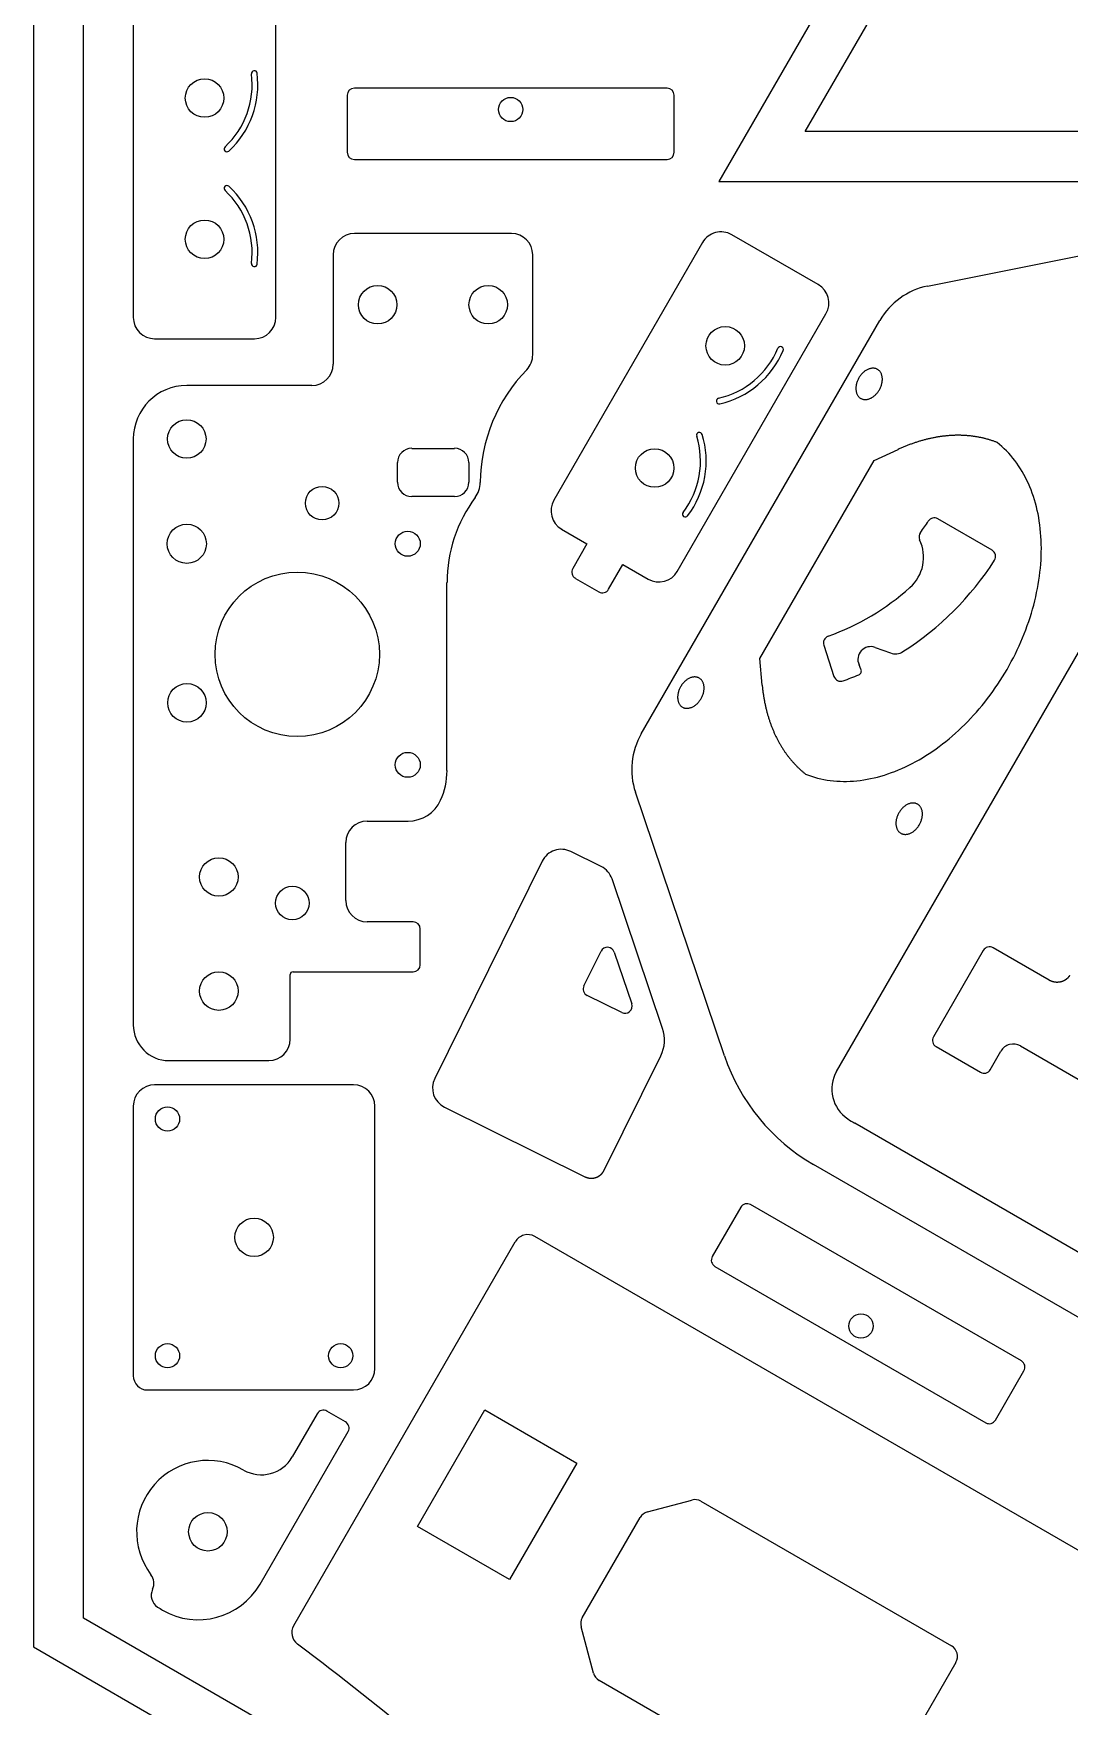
# Model space of a CAD drawing. Extents: x 442 to 745, y 5 to 355.
# Drawn here: x 442.4 to 502.2, y 88.8 to 185.4 of the extents above; entities that cross this region are included whole.
import ezdxf

# ---------------------------------------------------------------- set-up
doc = ezdxf.new("R2010")
doc.units = 0
doc.layers.add('VISIBLE__ANSI_', color=7, linetype='CONTINUOUS')

msp = doc.modelspace()

# ---------------------------------------------------------------- linework, layer by layer
at = {"layer": 'VISIBLE__ANSI_'}
for p, q in [((535.817, 270.075), (481.971, 176.812)), ((442.389, 267.193), (442.389, 92.195)), ((486.964, 179.694), (537.481, 267.193)), ((445.272, 93.859), (445.272, 265.529)), ((448.154, 186.138), (448.154, 168.967)), ((456.389, 168.967), (456.389, 186.138)), ((460.509, 181.79), (460.509, 178.496)), ((478.979, 182.202), (460.92, 182.202)), ((479.391, 178.496), (479.391, 181.79)), ((529.755, 179.694), (486.964, 179.694)), ((460.92, 178.084), (478.979, 178.084)), ((481.971, 176.812), (531.419, 176.812)), ((494.026, 170.772), (509.785, 173.929)), ((463.566, 173.813), (460.931, 173.813)), ((469.989, 173.813), (463.566, 173.813)), ((481.026, 173.288), (472.441, 158.418)), ((487.706, 170.858), (482.714, 173.74)), ((459.695, 172.578), (459.695, 166.267)), ((471.225, 166.804), (471.225, 172.578)), ((479.573, 154.3), (488.158, 169.17)), ((477.489, 144.927), (491.269, 168.793)), ((488.769, 125.429), (513.794, 168.774)), ((449.389, 167.732), (455.154, 167.732)), ((458.46, 165.032), (451.242, 165.032)), ((448.154, 161.943), (448.154, 128.108)), ((464.236, 161.403), (466.707, 161.403)), ((490.933, 160.699), (492.334, 161.345)), ((463.412, 159.443), (463.412, 160.58)), ((467.53, 160.58), (467.53, 159.443)), ((484.331, 149.264), (490.933, 160.699)), ((466.707, 158.62), (464.236, 158.62)), ((472.893, 156.73), (474.355, 155.886)), ((497.748, 155.522), (494.616, 157.33)), ((474.355, 155.886), (473.532, 154.46)), ((475.6, 153.266), (476.424, 154.692)), ((476.424, 154.692), (477.886, 153.848)), ((466.271, 142.793), (466.271, 153.648)), ((473.683, 153.897), (475.038, 153.115)), ((488.027, 150.037), (488.62, 148.237)), ((490.994, 149.91), (491.882, 149.588)), ((484.473, 147.728), (484.331, 149.264)), ((490.179, 148.658), (490.066, 148.907)), ((482.3, 126.323), (477.154, 141.55)), ((461.66, 139.882), (464.028, 139.882)), ((460.425, 135.294), (460.425, 138.646)), ((471.771, 137.563), (465.562, 125.015)), ((475.182, 137.253), (473.426, 138.122)), ((478.723, 127.904), (475.804, 136.542)), ((464.316, 134.059), (461.66, 134.059)), ((464.727, 131.588), (464.727, 133.647)), ((474.182, 130.365), (475.17, 132.363)), ((497.244, 132.411), (494.361, 127.419)), ((501.047, 130.691), (497.806, 132.562)), ((475.93, 132.312), (476.939, 129.325)), ((457.213, 127.284), (457.213, 131.012)), ((457.378, 131.176), (464.316, 131.176)), ((476.366, 128.824), (474.368, 129.813)), ((494.512, 126.856), (497.079, 125.374)), ((497.642, 125.525), (498.26, 126.595)), ((499.384, 126.896), (507.586, 122.161)), ((450.213, 126.049), (455.978, 126.049)), ((475.343, 119.715), (478.618, 126.332)), ((460.877, 124.655), (449.389, 124.655)), ((448.154, 123.42), (448.154, 107.855)), ((462.113, 108.267), (462.113, 123.42)), ((466.121, 123.36), (474.24, 119.342)), ((508.683, 111.543), (489.822, 122.433)), ((504.39, 110.265), (487.439, 120.052)), ((483.238, 117.583), (481.591, 114.731)), ((499.44, 108.705), (483.8, 117.734)), ((457.42, 93.427), (470.217, 115.592)), ((511.637, 92.629), (471.342, 115.893)), ((481.741, 114.168), (497.381, 105.139)), ((497.943, 105.289), (499.59, 108.142)), ((448.977, 107.032), (460.877, 107.032)), ((458.776, 105.658), (457.335, 103.162)), ((460.408, 105.192), (459.339, 105.809)), ((464.577, 99.152), (468.458, 105.874)), ((468.458, 105.874), (473.771, 102.806)), ((455.474, 95.821), (460.559, 104.629)), ((473.771, 102.806), (469.89, 96.085)), ((477.848, 99.989), (480.41, 100.675)), ((480.939, 100.606), (495.401, 92.256)), ((474.085, 93.88), (477.424, 99.664)), ((469.89, 96.085), (464.577, 99.152)), ((593.942, 8.024), (445.272, 93.859)), ((474.729, 90.685), (474.015, 93.35)), ((442.389, 92.195), (593.942, 4.696)), ((495.657, 91.303), (490.404, 82.205)), ((489.451, 81.95), (475.054, 90.262))]:
    msp.add_line(p, q, dxfattribs=at)
for points in [[(490.165, 164.289, 0), (490.195, 164.273, 0), (490.225, 164.259, 0), (490.257, 164.248, 0), (490.29, 164.238, 0), (490.323, 164.231, 0), (490.358, 164.225, 0), (490.393, 164.222, 0), (490.429, 164.222, 0), (490.465, 164.223, 0), (490.501, 164.226, 0), (490.538, 164.232, 0), (490.576, 164.24, 0), (490.613, 164.25, 0), (490.651, 164.262, 0), (490.688, 164.276, 0), (490.726, 164.292, 0), (490.763, 164.31, 0), (490.8, 164.331, 0), (490.837, 164.353, 0), (490.873, 164.377, 0), (490.908, 164.402, 0), (490.943, 164.43, 0), (490.978, 164.459, 0), (491.011, 164.49, 0), (491.044, 164.522, 0), (491.075, 164.556, 0), (491.106, 164.591, 0), (491.136, 164.628, 0), (491.164, 164.665, 0), (491.191, 164.704, 0), (491.217, 164.744, 0), (491.241, 164.785, 0), (491.264, 164.826, 0), (491.286, 164.868, 0), (491.306, 164.911, 0), (491.324, 164.955, 0), (491.341, 164.998, 0), (491.356, 165.043, 0), (491.37, 165.087, 0), (491.381, 165.131, 0), (491.391, 165.176, 0), (491.399, 165.22, 0), (491.406, 165.264, 0), (491.41, 165.308, 0), (491.413, 165.351, 0), (491.414, 165.394, 0), (491.413, 165.436, 0), (491.41, 165.477, 0), (491.405, 165.518, 0), (491.399, 165.557, 0), (491.39, 165.596, 0), (491.38, 165.633, 0), (491.368, 165.67, 0), (491.355, 165.704, 0), (491.34, 165.738, 0), (491.323, 165.77, 0), (491.304, 165.8, 0), (491.284, 165.829, 0), (491.262, 165.856, 0), (491.239, 165.882, 0), (491.214, 165.905, 0), (491.188, 165.927, 0), (491.161, 165.947, 0), (491.133, 165.965, 0), (491.103, 165.98, 0), (491.072, 165.994, 0), (491.04, 166.006, 0), (491.008, 166.015, 0), (490.974, 166.023, 0), (490.94, 166.028, 0), (490.905, 166.031, 0), (490.869, 166.032, 0), (490.833, 166.03, 0), (490.796, 166.027, 0), (490.759, 166.021, 0), (490.722, 166.014, 0), (490.684, 166.004, 0), (490.647, 165.991, 0), (490.609, 165.977, 0), (490.572, 165.961, 0), (490.535, 165.943, 0), (490.498, 165.923, 0), (490.461, 165.901, 0), (490.425, 165.877, 0), (490.389, 165.851, 0), (490.354, 165.823, 0), (490.32, 165.794, 0), (490.286, 165.763, 0), (490.254, 165.731, 0), (490.222, 165.697, 0), (490.192, 165.662, 0), (490.162, 165.626, 0), (490.134, 165.588, 0), (490.107, 165.549, 0), (490.081, 165.509, 0), (490.056, 165.469, 0), (490.033, 165.427, 0), (490.012, 165.385, 0), (489.992, 165.342, 0), (489.973, 165.299, 0), (489.956, 165.255, 0), (489.941, 165.211, 0), (489.928, 165.166, 0), (489.916, 165.122, 0), (489.906, 165.078, 0), (489.898, 165.033, 0), (489.892, 164.989, 0), (489.887, 164.946, 0), (489.885, 164.902, 0), (489.884, 164.86, 0), (489.885, 164.817, 0), (489.888, 164.776, 0), (489.892, 164.736, 0), (489.899, 164.696, 0), (489.907, 164.657, 0), (489.917, 164.62, 0), (489.929, 164.584, 0), (489.943, 164.549, 0), (489.958, 164.515, 0), (489.975, 164.483, 0), (489.994, 164.453, 0), (490.014, 164.424, 0), (490.035, 164.397, 0), (490.059, 164.372, 0), (490.083, 164.348, 0), (490.109, 164.326, 0), (490.136, 164.306, 0), (490.165, 164.289, 0)], [(486.983, 142.589, 0), (487.152, 142.524, 0), (487.325, 142.466, 0), (487.499, 142.412, 0), (487.676, 142.364, 0), (487.855, 142.321, 0), (488.036, 142.284, 0), (488.219, 142.252, 0), (488.403, 142.225, 0), (488.59, 142.204, 0), (488.778, 142.188, 0), (488.968, 142.178, 0), (489.16, 142.173, 0), (489.352, 142.174, 0), (489.547, 142.18, 0), (489.742, 142.192, 0), (489.938, 142.209, 0), (490.135, 142.231, 0), (490.334, 142.259, 0), (490.533, 142.292, 0), (490.732, 142.331, 0), (490.932, 142.375, 0), (491.133, 142.425, 0), (491.334, 142.48, 0), (491.535, 142.54, 0), (491.737, 142.605, 0), (491.938, 142.676, 0), (492.14, 142.751, 0), (492.341, 142.832, 0), (492.542, 142.919, 0), (492.742, 143.01, 0), (492.942, 143.106, 0), (493.142, 143.207, 0), (493.341, 143.313, 0), (493.538, 143.424, 0), (493.735, 143.54, 0), (493.932, 143.66, 0), (494.126, 143.785, 0), (494.32, 143.915, 0), (494.512, 144.05, 0), (494.703, 144.188, 0), (494.893, 144.332, 0), (495.081, 144.479, 0), (495.267, 144.631, 0), (495.451, 144.787, 0), (495.633, 144.947, 0), (495.814, 145.111, 0), (495.992, 145.279, 0), (496.168, 145.451, 0), (496.341, 145.626, 0), (496.513, 145.806, 0), (496.682, 145.988, 0), (496.848, 146.175, 0), (497.012, 146.364, 0), (497.173, 146.557, 0), (497.331, 146.753, 0), (497.486, 146.952, 0), (497.638, 147.154, 0), (497.787, 147.359, 0), (497.933, 147.567, 0), (498.076, 147.777, 0), (498.216, 147.989, 0), (498.352, 148.205, 0), (498.484, 148.422, 0), (498.614, 148.642, 0), (498.739, 148.863, 0), (498.861, 149.087, 0), (498.979, 149.313, 0), (499.094, 149.54, 0), (499.205, 149.768, 0), (499.311, 149.999, 0), (499.414, 150.23, 0), (499.513, 150.463, 0), (499.608, 150.697, 0), (499.699, 150.932, 0), (499.785, 151.168, 0), (499.867, 151.404, 0), (499.946, 151.641, 0), (500.019, 151.879, 0), (500.089, 152.117, 0), (500.154, 152.355, 0), (500.215, 152.594, 0), (500.271, 152.832, 0), (500.323, 153.07, 0), (500.371, 153.308, 0), (500.414, 153.546, 0), (500.452, 153.783, 0), (500.486, 154.019, 0), (500.515, 154.255, 0), (500.54, 154.49, 0), (500.56, 154.723, 0), (500.576, 154.956, 0), (500.587, 155.187, 0), (500.593, 155.417, 0), (500.595, 155.646, 0), (500.592, 155.873, 0), (500.584, 156.098, 0), (500.572, 156.321, 0), (500.555, 156.542, 0), (500.534, 156.762, 0), (500.508, 156.979, 0), (500.478, 157.193, 0), (500.443, 157.406, 0), (500.403, 157.616, 0), (500.359, 157.823, 0), (500.31, 158.027, 0), (500.257, 158.228, 0), (500.2, 158.427, 0), (500.138, 158.622, 0), (500.072, 158.815, 0), (500.001, 159.004, 0), (499.926, 159.189, 0), (499.847, 159.371, 0), (499.764, 159.55, 0), (499.676, 159.725, 0), (499.584, 159.896, 0), (499.488, 160.063, 0), (499.389, 160.227, 0), (499.285, 160.386, 0), (499.177, 160.541, 0), (499.065, 160.692, 0), (498.95, 160.839, 0), (498.831, 160.981, 0), (498.708, 161.119, 0), (498.581, 161.253, 0), (498.451, 161.382, 0), (498.318, 161.506, 0), (498.181, 161.626, 0), (498.04, 161.741, 0)], [(498.04, 161.741, 0), (498.001, 161.756, 0), (497.962, 161.771, 0), (497.922, 161.786, 0), (497.883, 161.801, 0), (497.843, 161.815, 0), (497.803, 161.829, 0), (497.763, 161.842, 0), (497.723, 161.856, 0), (497.683, 161.869, 0), (497.642, 161.882, 0), (497.602, 161.894, 0), (497.561, 161.906, 0), (497.521, 161.918, 0), (497.48, 161.93, 0), (497.439, 161.941, 0), (497.398, 161.952, 0), (497.356, 161.963, 0), (497.315, 161.974, 0), (497.274, 161.984, 0), (497.232, 161.994, 0), (497.19, 162.003, 0), (497.149, 162.013, 0), (497.107, 162.022, 0), (497.065, 162.03, 0), (497.023, 162.039, 0), (496.98, 162.047, 0), (496.938, 162.055, 0), (496.896, 162.062, 0), (496.853, 162.07, 0), (496.81, 162.077, 0), (496.768, 162.083, 0), (496.725, 162.09, 0), (496.682, 162.096, 0), (496.639, 162.102, 0), (496.596, 162.107, 0), (496.552, 162.113, 0), (496.509, 162.118, 0), (496.465, 162.122, 0), (496.422, 162.127, 0), (496.378, 162.131, 0), (496.335, 162.134, 0), (496.291, 162.138, 0), (496.247, 162.141, 0), (496.203, 162.144, 0), (496.159, 162.146, 0), (496.115, 162.149, 0), (496.071, 162.151, 0), (496.026, 162.152, 0), (495.982, 162.154, 0), (495.937, 162.155, 0), (495.893, 162.156, 0), (495.848, 162.156, 0), (495.804, 162.157, 0), (495.759, 162.157, 0), (495.714, 162.156, 0), (495.669, 162.155, 0), (495.624, 162.155, 0), (495.579, 162.153, 0), (495.534, 162.152, 0), (495.489, 162.15, 0), (495.444, 162.148, 0), (495.398, 162.145, 0), (495.353, 162.143, 0), (495.307, 162.14, 0), (495.262, 162.136, 0), (495.216, 162.133, 0), (495.171, 162.129, 0), (495.125, 162.125, 0), (495.079, 162.12, 0), (495.034, 162.115, 0), (494.988, 162.11, 0), (494.942, 162.105, 0), (494.896, 162.099, 0), (494.85, 162.093, 0), (494.804, 162.087, 0), (494.758, 162.081, 0), (494.712, 162.074, 0), (494.666, 162.067, 0), (494.62, 162.059, 0), (494.573, 162.052, 0), (494.527, 162.044, 0), (494.481, 162.035, 0), (494.435, 162.027, 0), (494.388, 162.018, 0), (494.342, 162.009, 0), (494.295, 161.999, 0), (494.249, 161.989, 0), (494.202, 161.979, 0), (494.156, 161.969, 0), (494.109, 161.959, 0), (494.063, 161.948, 0), (494.016, 161.936, 0), (493.97, 161.925, 0), (493.923, 161.913, 0), (493.876, 161.901, 0), (493.83, 161.889, 0), (493.783, 161.876, 0), (493.736, 161.863, 0), (493.69, 161.85, 0), (493.643, 161.837, 0), (493.596, 161.823, 0), (493.549, 161.809, 0), (493.503, 161.794, 0), (493.456, 161.78, 0), (493.409, 161.765, 0), (493.362, 161.75, 0), (493.315, 161.734, 0), (493.269, 161.718, 0), (493.222, 161.702, 0), (493.175, 161.686, 0), (493.128, 161.669, 0), (493.081, 161.653, 0), (493.035, 161.635, 0), (492.988, 161.618, 0), (492.941, 161.6, 0), (492.894, 161.582, 0), (492.848, 161.564, 0), (492.801, 161.545, 0), (492.754, 161.527, 0), (492.707, 161.507, 0), (492.661, 161.488, 0), (492.614, 161.468, 0), (492.567, 161.448, 0), (492.521, 161.428, 0), (492.474, 161.408, 0), (492.427, 161.387, 0), (492.381, 161.366, 0), (492.334, 161.345, 0)], [(479.871, 146.459, 0), (479.901, 146.443, 0), (479.931, 146.429, 0), (479.963, 146.418, 0), (479.996, 146.408, 0), (480.029, 146.401, 0), (480.064, 146.396, 0), (480.099, 146.393, 0), (480.135, 146.392, 0), (480.171, 146.393, 0), (480.207, 146.397, 0), (480.244, 146.402, 0), (480.282, 146.41, 0), (480.319, 146.42, 0), (480.357, 146.432, 0), (480.394, 146.446, 0), (480.432, 146.462, 0), (480.469, 146.481, 0), (480.506, 146.501, 0), (480.543, 146.523, 0), (480.579, 146.547, 0), (480.614, 146.573, 0), (480.649, 146.6, 0), (480.684, 146.629, 0), (480.717, 146.66, 0), (480.75, 146.693, 0), (480.781, 146.726, 0), (480.812, 146.761, 0), (480.842, 146.798, 0), (480.87, 146.836, 0), (480.897, 146.874, 0), (480.923, 146.914, 0), (480.947, 146.955, 0), (480.97, 146.996, 0), (480.992, 147.039, 0), (481.012, 147.082, 0), (481.03, 147.125, 0), (481.047, 147.169, 0), (481.062, 147.213, 0), (481.076, 147.257, 0), (481.087, 147.302, 0), (481.097, 147.346, 0), (481.105, 147.39, 0), (481.112, 147.434, 0), (481.116, 147.478, 0), (481.119, 147.521, 0), (481.12, 147.564, 0), (481.119, 147.606, 0), (481.116, 147.648, 0), (481.111, 147.688, 0), (481.105, 147.728, 0), (481.096, 147.766, 0), (481.086, 147.804, 0), (481.074, 147.84, 0), (481.061, 147.875, 0), (481.046, 147.908, 0), (481.029, 147.94, 0), (481.01, 147.971, 0), (480.99, 148, 0), (480.968, 148.027, 0), (480.945, 148.052, 0), (480.92, 148.076, 0), (480.894, 148.097, 0), (480.867, 148.117, 0), (480.839, 148.135, 0), (480.809, 148.151, 0), (480.778, 148.164, 0), (480.746, 148.176, 0), (480.714, 148.186, 0), (480.68, 148.193, 0), (480.646, 148.198, 0), (480.611, 148.201, 0), (480.575, 148.202, 0), (480.539, 148.201, 0), (480.502, 148.197, 0), (480.465, 148.192, 0), (480.428, 148.184, 0), (480.39, 148.174, 0), (480.353, 148.162, 0), (480.315, 148.148, 0), (480.278, 148.131, 0), (480.241, 148.113, 0), (480.204, 148.093, 0), (480.167, 148.071, 0), (480.131, 148.047, 0), (480.095, 148.021, 0), (480.06, 147.994, 0), (480.026, 147.965, 0), (479.992, 147.934, 0), (479.96, 147.901, 0), (479.928, 147.868, 0), (479.898, 147.832, 0), (479.868, 147.796, 0), (479.84, 147.758, 0), (479.813, 147.72, 0), (479.787, 147.68, 0), (479.762, 147.639, 0), (479.739, 147.598, 0), (479.718, 147.555, 0), (479.698, 147.512, 0), (479.679, 147.469, 0), (479.662, 147.425, 0), (479.647, 147.381, 0), (479.634, 147.337, 0), (479.622, 147.292, 0), (479.612, 147.248, 0), (479.604, 147.204, 0), (479.598, 147.16, 0), (479.593, 147.116, 0), (479.591, 147.073, 0), (479.59, 147.03, 0), (479.591, 146.988, 0), (479.594, 146.946, 0), (479.598, 146.906, 0), (479.605, 146.866, 0), (479.613, 146.828, 0), (479.623, 146.79, 0), (479.635, 146.754, 0), (479.649, 146.719, 0), (479.664, 146.686, 0), (479.681, 146.654, 0), (479.7, 146.623, 0), (479.72, 146.594, 0), (479.741, 146.567, 0), (479.765, 146.542, 0), (479.789, 146.518, 0), (479.815, 146.497, 0), (479.842, 146.477, 0), (479.871, 146.459, 0)], [(484.473, 147.728, 0), (484.478, 147.677, 0), (484.483, 147.627, 0), (484.488, 147.576, 0), (484.494, 147.525, 0), (484.5, 147.475, 0), (484.506, 147.424, 0), (484.512, 147.374, 0), (484.518, 147.324, 0), (484.525, 147.274, 0), (484.532, 147.224, 0), (484.54, 147.174, 0), (484.547, 147.124, 0), (484.555, 147.075, 0), (484.563, 147.026, 0), (484.571, 146.976, 0), (484.58, 146.927, 0), (484.589, 146.878, 0), (484.598, 146.829, 0), (484.607, 146.781, 0), (484.616, 146.732, 0), (484.626, 146.684, 0), (484.636, 146.636, 0), (484.646, 146.587, 0), (484.657, 146.539, 0), (484.668, 146.492, 0), (484.678, 146.444, 0), (484.69, 146.396, 0), (484.701, 146.349, 0), (484.713, 146.302, 0), (484.725, 146.255, 0), (484.737, 146.208, 0), (484.749, 146.161, 0), (484.762, 146.115, 0), (484.775, 146.068, 0), (484.788, 146.022, 0), (484.801, 145.976, 0), (484.815, 145.93, 0), (484.829, 145.884, 0), (484.843, 145.838, 0), (484.857, 145.793, 0), (484.872, 145.748, 0), (484.887, 145.703, 0), (484.902, 145.658, 0), (484.917, 145.613, 0), (484.932, 145.568, 0), (484.948, 145.524, 0), (484.964, 145.48, 0), (484.98, 145.436, 0), (484.997, 145.392, 0), (485.013, 145.348, 0), (485.03, 145.305, 0), (485.047, 145.261, 0), (485.065, 145.218, 0), (485.082, 145.175, 0), (485.1, 145.132, 0), (485.118, 145.09, 0), (485.137, 145.047, 0), (485.155, 145.005, 0), (485.174, 144.963, 0), (485.193, 144.921, 0), (485.212, 144.88, 0), (485.231, 144.838, 0), (485.251, 144.797, 0), (485.271, 144.756, 0), (485.291, 144.715, 0), (485.311, 144.674, 0), (485.332, 144.634, 0), (485.353, 144.594, 0), (485.374, 144.554, 0), (485.395, 144.514, 0), (485.416, 144.474, 0), (485.438, 144.435, 0), (485.46, 144.396, 0), (485.482, 144.357, 0), (485.504, 144.318, 0), (485.527, 144.279, 0), (485.55, 144.241, 0), (485.573, 144.203, 0), (485.596, 144.165, 0), (485.619, 144.127, 0), (485.643, 144.09, 0), (485.667, 144.052, 0), (485.691, 144.015, 0), (485.715, 143.978, 0), (485.74, 143.942, 0), (485.764, 143.905, 0), (485.789, 143.869, 0), (485.814, 143.833, 0), (485.84, 143.797, 0), (485.865, 143.762, 0), (485.891, 143.727, 0), (485.917, 143.691, 0), (485.943, 143.657, 0), (485.969, 143.622, 0), (485.996, 143.588, 0), (486.023, 143.553, 0), (486.05, 143.52, 0), (486.077, 143.486, 0), (486.104, 143.452, 0), (486.132, 143.419, 0), (486.16, 143.386, 0), (486.188, 143.354, 0), (486.216, 143.321, 0), (486.244, 143.289, 0), (486.273, 143.257, 0), (486.302, 143.225, 0), (486.331, 143.193, 0), (486.36, 143.162, 0), (486.389, 143.131, 0), (486.419, 143.1, 0), (486.448, 143.07, 0), (486.478, 143.039, 0), (486.508, 143.009, 0), (486.539, 142.98, 0), (486.569, 142.95, 0), (486.6, 142.921, 0), (486.631, 142.892, 0), (486.662, 142.863, 0), (486.693, 142.834, 0), (486.725, 142.806, 0), (486.756, 142.778, 0), (486.788, 142.75, 0), (486.82, 142.722, 0), (486.852, 142.695, 0), (486.885, 142.668, 0), (486.917, 142.641, 0), (486.95, 142.615, 0), (486.983, 142.589, 0)], [(492.478, 139.18, 0), (492.508, 139.164, 0), (492.539, 139.15, 0), (492.571, 139.139, 0), (492.603, 139.129, 0), (492.637, 139.122, 0), (492.671, 139.117, 0), (492.706, 139.114, 0), (492.742, 139.113, 0), (492.778, 139.114, 0), (492.815, 139.118, 0), (492.852, 139.123, 0), (492.889, 139.131, 0), (492.927, 139.141, 0), (492.964, 139.153, 0), (493.002, 139.167, 0), (493.039, 139.184, 0), (493.076, 139.202, 0), (493.113, 139.222, 0), (493.15, 139.244, 0), (493.186, 139.268, 0), (493.222, 139.294, 0), (493.257, 139.321, 0), (493.291, 139.35, 0), (493.325, 139.381, 0), (493.357, 139.414, 0), (493.389, 139.447, 0), (493.42, 139.483, 0), (493.449, 139.519, 0), (493.477, 139.557, 0), (493.505, 139.595, 0), (493.53, 139.635, 0), (493.555, 139.676, 0), (493.578, 139.717, 0), (493.599, 139.76, 0), (493.619, 139.803, 0), (493.638, 139.846, 0), (493.655, 139.89, 0), (493.67, 139.934, 0), (493.683, 139.978, 0), (493.695, 140.023, 0), (493.705, 140.067, 0), (493.713, 140.111, 0), (493.719, 140.155, 0), (493.724, 140.199, 0), (493.726, 140.242, 0), (493.727, 140.285, 0), (493.726, 140.327, 0), (493.723, 140.369, 0), (493.719, 140.409, 0), (493.712, 140.449, 0), (493.704, 140.487, 0), (493.694, 140.525, 0), (493.682, 140.561, 0), (493.668, 140.596, 0), (493.653, 140.629, 0), (493.636, 140.661, 0), (493.617, 140.692, 0), (493.597, 140.721, 0), (493.576, 140.748, 0), (493.552, 140.773, 0), (493.528, 140.797, 0), (493.502, 140.818, 0), (493.475, 140.838, 0), (493.446, 140.856, 0), (493.416, 140.872, 0), (493.386, 140.885, 0), (493.354, 140.897, 0), (493.321, 140.907, 0), (493.288, 140.914, 0), (493.253, 140.919, 0), (493.218, 140.922, 0), (493.183, 140.923, 0), (493.146, 140.922, 0), (493.11, 140.918, 0), (493.073, 140.913, 0), (493.035, 140.905, 0), (492.998, 140.895, 0), (492.96, 140.883, 0), (492.923, 140.869, 0), (492.885, 140.852, 0), (492.848, 140.834, 0), (492.811, 140.814, 0), (492.775, 140.792, 0), (492.738, 140.768, 0), (492.703, 140.742, 0), (492.668, 140.715, 0), (492.634, 140.686, 0), (492.6, 140.655, 0), (492.567, 140.622, 0), (492.536, 140.589, 0), (492.505, 140.553, 0), (492.476, 140.517, 0), (492.447, 140.479, 0), (492.42, 140.441, 0), (492.394, 140.401, 0), (492.37, 140.36, 0), (492.347, 140.319, 0), (492.325, 140.276, 0), (492.305, 140.233, 0), (492.287, 140.19, 0), (492.27, 140.146, 0), (492.255, 140.102, 0), (492.241, 140.058, 0), (492.23, 140.013, 0), (492.22, 139.969, 0), (492.212, 139.925, 0), (492.205, 139.881, 0), (492.201, 139.837, 0), (492.198, 139.794, 0), (492.197, 139.751, 0), (492.198, 139.709, 0), (492.201, 139.667, 0), (492.206, 139.627, 0), (492.212, 139.587, 0), (492.221, 139.549, 0), (492.231, 139.511, 0), (492.243, 139.475, 0), (492.256, 139.44, 0), (492.272, 139.407, 0), (492.289, 139.375, 0), (492.307, 139.344, 0), (492.327, 139.315, 0), (492.349, 139.288, 0), (492.372, 139.263, 0), (492.397, 139.239, 0), (492.423, 139.218, 0), (492.45, 139.198, 0), (492.478, 139.18, 0)], [(502.223, 130.963, 0), (502.222, 130.96, 0), (502.22, 130.957, 0), (502.218, 130.954, 0), (502.217, 130.952, 0), (502.215, 130.949, 0), (502.214, 130.946, 0), (502.212, 130.944, 0), (502.21, 130.941, 0), (502.209, 130.938, 0), (502.207, 130.936, 0), (502.205, 130.933, 0), (502.204, 130.93, 0), (502.202, 130.928, 0), (502.2, 130.925, 0), (502.198, 130.922, 0), (502.197, 130.92, 0), (502.195, 130.917, 0), (502.193, 130.915, 0), (502.191, 130.912, 0), (502.189, 130.909, 0), (502.188, 130.907, 0), (502.186, 130.904, 0), (502.184, 130.902, 0), (502.182, 130.899, 0), (502.18, 130.897, 0), (502.178, 130.894, 0), (502.177, 130.891, 0), (502.175, 130.889, 0), (502.173, 130.886, 0), (502.171, 130.884, 0), (502.169, 130.881, 0), (502.167, 130.879, 0), (502.165, 130.876, 0), (502.163, 130.874, 0), (502.161, 130.871, 0), (502.159, 130.869, 0), (502.157, 130.866, 0), (502.155, 130.864, 0), (502.153, 130.861, 0), (502.151, 130.859, 0), (502.149, 130.857, 0), (502.147, 130.854, 0), (502.145, 130.852, 0), (502.143, 130.849, 0), (502.141, 130.847, 0), (502.139, 130.845, 0), (502.137, 130.842, 0), (502.135, 130.84, 0), (502.133, 130.837, 0), (502.131, 130.835, 0), (502.128, 130.833, 0), (502.126, 130.83, 0), (502.124, 130.828, 0), (502.122, 130.826, 0), (502.12, 130.823, 0), (502.118, 130.821, 0), (502.116, 130.819, 0), (502.113, 130.817, 0), (502.111, 130.814, 0), (502.109, 130.812, 0), (502.107, 130.81, 0), (502.105, 130.808, 0), (502.102, 130.805, 0), (502.1, 130.803, 0), (502.098, 130.801, 0), (502.096, 130.799, 0), (502.094, 130.797, 0), (502.091, 130.794, 0), (502.089, 130.792, 0), (502.087, 130.79, 0), (502.084, 130.788, 0), (502.082, 130.786, 0), (502.08, 130.784, 0), (502.078, 130.782, 0), (502.075, 130.779, 0), (502.073, 130.777, 0), (502.071, 130.775, 0), (502.068, 130.773, 0), (502.066, 130.771, 0), (502.064, 130.769, 0), (502.061, 130.767, 0), (502.059, 130.765, 0), (502.056, 130.763, 0), (502.054, 130.761, 0), (502.052, 130.759, 0), (502.049, 130.757, 0), (502.047, 130.755, 0), (502.045, 130.753, 0), (502.042, 130.751, 0), (502.04, 130.749, 0), (502.037, 130.747, 0), (502.035, 130.745, 0), (502.032, 130.743, 0), (502.03, 130.741, 0), (502.027, 130.739, 0), (502.025, 130.738, 0), (502.023, 130.736, 0), (502.02, 130.734, 0), (502.018, 130.732, 0), (502.015, 130.73, 0), (502.013, 130.728, 0), (502.01, 130.726, 0), (502.008, 130.725, 0), (502.005, 130.723, 0), (502.002, 130.721, 0), (502, 130.719, 0), (501.997, 130.717, 0), (501.995, 130.716, 0), (501.992, 130.714, 0), (501.99, 130.712, 0), (501.987, 130.71, 0), (501.985, 130.709, 0), (501.982, 130.707, 0), (501.979, 130.705, 0), (501.977, 130.704, 0), (501.974, 130.702, 0), (501.972, 130.7, 0), (501.969, 130.699, 0), (501.966, 130.697, 0), (501.964, 130.695, 0), (501.961, 130.694, 0), (501.959, 130.692, 0), (501.956, 130.69, 0), (501.953, 130.689, 0), (501.951, 130.687, 0), (501.948, 130.686, 0), (501.945, 130.684, 0), (501.943, 130.682, 0), (501.94, 130.681, 0), (501.937, 130.679, 0), (501.935, 130.678, 0), (501.932, 130.676, 0), (501.929, 130.675, 0), (501.926, 130.673, 0), (501.924, 130.672, 0), (501.921, 130.67, 0), (501.918, 130.669, 0), (501.916, 130.667, 0), (501.913, 130.666, 0), (501.91, 130.664, 0), (501.907, 130.663, 0), (501.905, 130.662, 0), (501.902, 130.66, 0), (501.899, 130.659, 0), (501.896, 130.657, 0), (501.894, 130.656, 0), (501.891, 130.655, 0), (501.888, 130.653, 0), (501.885, 130.652, 0), (501.883, 130.651, 0), (501.88, 130.649, 0), (501.877, 130.648, 0), (501.874, 130.647, 0), (501.872, 130.646, 0), (501.869, 130.644, 0), (501.866, 130.643, 0), (501.863, 130.642, 0), (501.86, 130.641, 0), (501.858, 130.639, 0), (501.855, 130.638, 0), (501.852, 130.637, 0), (501.849, 130.636, 0), (501.846, 130.634, 0), (501.844, 130.633, 0), (501.841, 130.632, 0), (501.838, 130.631, 0), (501.835, 130.63, 0), (501.832, 130.629, 0), (501.83, 130.628, 0), (501.827, 130.626, 0), (501.824, 130.625, 0), (501.821, 130.624, 0), (501.818, 130.623, 0), (501.815, 130.622, 0), (501.813, 130.621, 0), (501.81, 130.62, 0), (501.807, 130.619, 0), (501.804, 130.618, 0), (501.801, 130.617, 0), (501.798, 130.616, 0), (501.795, 130.615, 0), (501.793, 130.614, 0), (501.79, 130.613, 0), (501.787, 130.612, 0), (501.784, 130.611, 0), (501.781, 130.61, 0), (501.778, 130.609, 0), (501.775, 130.608, 0), (501.772, 130.607, 0), (501.77, 130.607, 0), (501.767, 130.606, 0), (501.764, 130.605, 0), (501.761, 130.604, 0), (501.758, 130.603, 0), (501.755, 130.602, 0), (501.752, 130.601, 0), (501.749, 130.601, 0), (501.746, 130.6, 0), (501.743, 130.599, 0), (501.741, 130.598, 0), (501.738, 130.597, 0), (501.735, 130.597, 0), (501.732, 130.596, 0), (501.729, 130.595, 0), (501.726, 130.594, 0), (501.723, 130.594, 0), (501.72, 130.593, 0), (501.717, 130.592, 0), (501.714, 130.591, 0), (501.711, 130.591, 0), (501.709, 130.59, 0), (501.706, 130.589, 0), (501.703, 130.589, 0), (501.7, 130.588, 0), (501.697, 130.587, 0), (501.694, 130.587, 0), (501.691, 130.586, 0), (501.688, 130.586, 0), (501.685, 130.585, 0), (501.682, 130.584, 0), (501.679, 130.584, 0), (501.676, 130.583, 0), (501.673, 130.583, 0), (501.67, 130.582, 0), (501.668, 130.582, 0), (501.665, 130.581, 0), (501.662, 130.581, 0), (501.659, 130.58, 0), (501.656, 130.58, 0), (501.653, 130.579, 0), (501.65, 130.579, 0), (501.647, 130.578, 0), (501.644, 130.578, 0), (501.641, 130.577, 0), (501.638, 130.577, 0), (501.635, 130.576, 0), (501.632, 130.576, 0), (501.629, 130.576, 0), (501.626, 130.575, 0), (501.623, 130.575, 0), (501.62, 130.574, 0), (501.617, 130.574, 0), (501.615, 130.574, 0), (501.612, 130.573, 0), (501.609, 130.573, 0), (501.606, 130.573, 0), (501.603, 130.572, 0), (501.6, 130.572, 0), (501.597, 130.572, 0), (501.594, 130.571, 0), (501.591, 130.571, 0), (501.588, 130.571, 0), (501.585, 130.571, 0), (501.582, 130.57, 0), (501.579, 130.57, 0), (501.576, 130.57, 0), (501.573, 130.57, 0), (501.57, 130.569, 0), (501.567, 130.569, 0), (501.564, 130.569, 0), (501.561, 130.569, 0), (501.559, 130.569, 0), (501.556, 130.569, 0), (501.553, 130.568, 0), (501.55, 130.568, 0), (501.547, 130.568, 0), (501.544, 130.568, 0), (501.541, 130.568, 0), (501.538, 130.568, 0), (501.535, 130.568, 0), (501.532, 130.568, 0), (501.529, 130.568, 0), (501.526, 130.567, 0), (501.523, 130.567, 0), (501.52, 130.567, 0), (501.517, 130.567, 0), (501.514, 130.567, 0), (501.511, 130.567, 0), (501.509, 130.567, 0), (501.506, 130.567, 0), (501.503, 130.567, 0), (501.5, 130.567, 0), (501.497, 130.567, 0), (501.494, 130.567, 0), (501.491, 130.567, 0), (501.488, 130.568, 0), (501.485, 130.568, 0), (501.482, 130.568, 0), (501.479, 130.568, 0), (501.476, 130.568, 0), (501.473, 130.568, 0), (501.47, 130.568, 0), (501.468, 130.568, 0), (501.465, 130.568, 0), (501.462, 130.568, 0), (501.459, 130.569, 0), (501.456, 130.569, 0), (501.453, 130.569, 0), (501.45, 130.569, 0), (501.447, 130.569, 0), (501.444, 130.57, 0), (501.441, 130.57, 0), (501.438, 130.57, 0), (501.436, 130.57, 0), (501.433, 130.57, 0), (501.43, 130.571, 0), (501.427, 130.571, 0), (501.424, 130.571, 0), (501.421, 130.571, 0), (501.418, 130.572, 0), (501.415, 130.572, 0), (501.412, 130.572, 0), (501.409, 130.573, 0), (501.407, 130.573, 0), (501.404, 130.573, 0), (501.401, 130.574, 0), (501.398, 130.574, 0), (501.395, 130.574, 0), (501.392, 130.575, 0), (501.389, 130.575, 0), (501.386, 130.575, 0), (501.384, 130.576, 0), (501.381, 130.576, 0), (501.378, 130.577, 0), (501.375, 130.577, 0), (501.372, 130.577, 0), (501.369, 130.578, 0), (501.366, 130.578, 0), (501.363, 130.579, 0), (501.361, 130.579, 0), (501.358, 130.58, 0), (501.355, 130.58, 0), (501.352, 130.581, 0), (501.349, 130.581, 0), (501.346, 130.582, 0), (501.344, 130.582, 0), (501.341, 130.583, 0), (501.338, 130.583, 0), (501.335, 130.584, 0), (501.332, 130.584, 0), (501.329, 130.585, 0), (501.327, 130.585, 0), (501.324, 130.586, 0), (501.321, 130.587, 0), (501.318, 130.587, 0), (501.315, 130.588, 0), (501.312, 130.588, 0), (501.31, 130.589, 0), (501.307, 130.59, 0), (501.304, 130.59, 0), (501.301, 130.591, 0), (501.298, 130.592, 0), (501.296, 130.592, 0), (501.293, 130.593, 0), (501.29, 130.594, 0), (501.287, 130.594, 0), (501.284, 130.595, 0), (501.282, 130.596, 0), (501.279, 130.596, 0), (501.276, 130.597, 0), (501.273, 130.598, 0), (501.27, 130.598, 0), (501.268, 130.599, 0), (501.265, 130.6, 0), (501.262, 130.601, 0), (501.259, 130.602, 0), (501.257, 130.602, 0), (501.254, 130.603, 0), (501.251, 130.604, 0), (501.248, 130.605, 0), (501.246, 130.605, 0), (501.243, 130.606, 0), (501.24, 130.607, 0), (501.237, 130.608, 0), (501.235, 130.609, 0), (501.232, 130.61, 0), (501.229, 130.611, 0), (501.226, 130.611, 0), (501.224, 130.612, 0), (501.221, 130.613, 0), (501.218, 130.614, 0), (501.216, 130.615, 0), (501.213, 130.616, 0), (501.21, 130.617, 0), (501.207, 130.618, 0), (501.205, 130.619, 0), (501.202, 130.62, 0), (501.199, 130.621, 0), (501.197, 130.622, 0), (501.194, 130.622, 0), (501.191, 130.623, 0), (501.189, 130.624, 0), (501.186, 130.625, 0), (501.183, 130.626, 0), (501.181, 130.627, 0), (501.178, 130.628, 0), (501.175, 130.63, 0), (501.173, 130.631, 0), (501.17, 130.632, 0), (501.167, 130.633, 0), (501.165, 130.634, 0), (501.162, 130.635, 0), (501.159, 130.636, 0), (501.157, 130.637, 0), (501.154, 130.638, 0), (501.151, 130.639, 0), (501.149, 130.64, 0), (501.146, 130.641, 0), (501.143, 130.642, 0), (501.141, 130.644, 0), (501.138, 130.645, 0), (501.136, 130.646, 0), (501.133, 130.647, 0), (501.13, 130.648, 0), (501.128, 130.649, 0), (501.125, 130.651, 0), (501.123, 130.652, 0), (501.12, 130.653, 0), (501.117, 130.654, 0), (501.115, 130.655, 0), (501.112, 130.657, 0), (501.11, 130.658, 0), (501.107, 130.659, 0), (501.105, 130.66, 0), (501.102, 130.661, 0), (501.1, 130.663, 0), (501.097, 130.664, 0), (501.094, 130.665, 0), (501.092, 130.667, 0), (501.089, 130.668, 0), (501.087, 130.669, 0), (501.084, 130.67, 0), (501.082, 130.672, 0), (501.079, 130.673, 0), (501.077, 130.674, 0), (501.074, 130.676, 0), (501.072, 130.677, 0), (501.069, 130.678, 0), (501.067, 130.68, 0), (501.064, 130.681, 0), (501.062, 130.682, 0), (501.059, 130.684, 0), (501.057, 130.685, 0), (501.054, 130.687, 0), (501.052, 130.688, 0), (501.049, 130.689, 0), (501.047, 130.691, 0)], [(474.24, 119.342, 0), (474.244, 119.341, 0), (474.247, 119.339, 0), (474.251, 119.337, 0), (474.255, 119.335, 0), (474.258, 119.334, 0), (474.262, 119.332, 0), (474.266, 119.33, 0), (474.27, 119.329, 0), (474.273, 119.327, 0), (474.277, 119.325, 0), (474.281, 119.324, 0), (474.284, 119.322, 0), (474.288, 119.321, 0), (474.292, 119.319, 0), (474.296, 119.318, 0), (474.299, 119.316, 0), (474.303, 119.314, 0), (474.307, 119.313, 0), (474.311, 119.312, 0), (474.315, 119.31, 0), (474.318, 119.309, 0), (474.322, 119.307, 0), (474.326, 119.306, 0), (474.33, 119.305, 0), (474.334, 119.303, 0), (474.337, 119.302, 0), (474.341, 119.301, 0), (474.345, 119.299, 0), (474.349, 119.298, 0), (474.353, 119.297, 0), (474.357, 119.296, 0), (474.361, 119.294, 0), (474.364, 119.293, 0), (474.368, 119.292, 0), (474.372, 119.291, 0), (474.376, 119.29, 0), (474.38, 119.289, 0), (474.384, 119.287, 0), (474.388, 119.286, 0), (474.392, 119.285, 0), (474.396, 119.284, 0), (474.399, 119.283, 0), (474.403, 119.282, 0), (474.407, 119.281, 0), (474.411, 119.28, 0), (474.415, 119.279, 0), (474.419, 119.278, 0), (474.423, 119.277, 0), (474.427, 119.277, 0), (474.431, 119.276, 0), (474.435, 119.275, 0), (474.439, 119.274, 0), (474.443, 119.273, 0), (474.447, 119.272, 0), (474.451, 119.272, 0), (474.455, 119.271, 0), (474.459, 119.27, 0), (474.463, 119.269, 0), (474.467, 119.269, 0), (474.471, 119.268, 0), (474.475, 119.267, 0), (474.479, 119.267, 0), (474.483, 119.266, 0), (474.487, 119.266, 0), (474.491, 119.265, 0), (474.495, 119.265, 0), (474.499, 119.264, 0), (474.503, 119.263, 0), (474.507, 119.263, 0), (474.511, 119.262, 0), (474.515, 119.262, 0), (474.519, 119.262, 0), (474.523, 119.261, 0), (474.527, 119.261, 0), (474.531, 119.26, 0), (474.535, 119.26, 0), (474.539, 119.26, 0), (474.543, 119.259, 0), (474.547, 119.259, 0), (474.551, 119.259, 0), (474.555, 119.259, 0), (474.559, 119.258, 0), (474.564, 119.258, 0), (474.568, 119.258, 0), (474.572, 119.258, 0), (474.576, 119.258, 0), (474.58, 119.257, 0), (474.584, 119.257, 0), (474.588, 119.257, 0), (474.592, 119.257, 0), (474.596, 119.257, 0), (474.6, 119.257, 0), (474.604, 119.257, 0), (474.608, 119.257, 0), (474.612, 119.257, 0), (474.616, 119.257, 0), (474.62, 119.257, 0), (474.624, 119.257, 0), (474.628, 119.257, 0), (474.633, 119.257, 0), (474.637, 119.258, 0), (474.641, 119.258, 0), (474.645, 119.258, 0), (474.649, 119.258, 0), (474.653, 119.258, 0), (474.657, 119.259, 0), (474.661, 119.259, 0), (474.665, 119.259, 0), (474.669, 119.26, 0), (474.673, 119.26, 0), (474.677, 119.26, 0), (474.681, 119.261, 0), (474.685, 119.261, 0), (474.689, 119.261, 0), (474.693, 119.262, 0), (474.697, 119.262, 0), (474.701, 119.263, 0), (474.705, 119.263, 0), (474.709, 119.264, 0), (474.713, 119.264, 0), (474.717, 119.265, 0), (474.721, 119.265, 0), (474.725, 119.266, 0), (474.729, 119.266, 0), (474.733, 119.267, 0), (474.737, 119.268, 0), (474.741, 119.268, 0), (474.745, 119.269, 0), (474.749, 119.27, 0), (474.753, 119.27, 0), (474.757, 119.271, 0), (474.761, 119.272, 0), (474.765, 119.273, 0), (474.769, 119.273, 0), (474.773, 119.274, 0), (474.777, 119.275, 0), (474.781, 119.276, 0), (474.785, 119.277, 0), (474.789, 119.278, 0), (474.793, 119.279, 0), (474.797, 119.28, 0), (474.801, 119.281, 0), (474.805, 119.282, 0), (474.809, 119.283, 0), (474.813, 119.284, 0), (474.816, 119.285, 0), (474.82, 119.286, 0), (474.824, 119.287, 0), (474.828, 119.288, 0), (474.832, 119.289, 0), (474.836, 119.29, 0), (474.84, 119.291, 0), (474.844, 119.292, 0), (474.848, 119.294, 0), (474.852, 119.295, 0), (474.855, 119.296, 0), (474.859, 119.297, 0), (474.863, 119.298, 0), (474.867, 119.3, 0), (474.871, 119.301, 0), (474.875, 119.302, 0), (474.879, 119.304, 0), (474.882, 119.305, 0), (474.886, 119.306, 0), (474.89, 119.308, 0), (474.894, 119.309, 0), (474.898, 119.311, 0), (474.901, 119.312, 0), (474.905, 119.314, 0), (474.909, 119.315, 0), (474.913, 119.317, 0), (474.917, 119.318, 0), (474.92, 119.32, 0), (474.924, 119.321, 0), (474.928, 119.323, 0), (474.932, 119.324, 0), (474.935, 119.326, 0), (474.939, 119.328, 0), (474.943, 119.329, 0), (474.946, 119.331, 0), (474.95, 119.333, 0), (474.954, 119.334, 0), (474.957, 119.336, 0), (474.961, 119.338, 0), (474.965, 119.34, 0), (474.968, 119.341, 0), (474.972, 119.343, 0), (474.976, 119.345, 0), (474.979, 119.347, 0), (474.983, 119.349, 0), (474.986, 119.35, 0), (474.99, 119.352, 0), (474.994, 119.354, 0), (474.997, 119.356, 0), (475.001, 119.358, 0), (475.004, 119.36, 0), (475.008, 119.362, 0), (475.011, 119.364, 0), (475.015, 119.366, 0), (475.018, 119.368, 0), (475.022, 119.37, 0), (475.025, 119.372, 0), (475.029, 119.374, 0), (475.032, 119.376, 0), (475.036, 119.378, 0), (475.039, 119.381, 0), (475.043, 119.383, 0), (475.046, 119.385, 0), (475.049, 119.387, 0), (475.053, 119.389, 0), (475.056, 119.391, 0), (475.06, 119.394, 0), (475.063, 119.396, 0), (475.066, 119.398, 0), (475.07, 119.4, 0), (475.073, 119.403, 0), (475.076, 119.405, 0), (475.08, 119.407, 0), (475.083, 119.41, 0), (475.086, 119.412, 0), (475.09, 119.414, 0), (475.093, 119.417, 0), (475.096, 119.419, 0), (475.099, 119.422, 0), (475.103, 119.424, 0), (475.106, 119.427, 0), (475.109, 119.429, 0), (475.112, 119.432, 0), (475.115, 119.434, 0), (475.119, 119.437, 0), (475.122, 119.439, 0), (475.125, 119.442, 0), (475.128, 119.444, 0), (475.131, 119.447, 0), (475.134, 119.449, 0), (475.137, 119.452, 0), (475.141, 119.455, 0), (475.144, 119.457, 0), (475.147, 119.46, 0), (475.15, 119.463, 0), (475.153, 119.465, 0), (475.156, 119.468, 0), (475.159, 119.471, 0), (475.162, 119.474, 0), (475.165, 119.476, 0), (475.168, 119.479, 0), (475.171, 119.482, 0), (475.174, 119.485, 0), (475.177, 119.487, 0), (475.18, 119.49, 0), (475.183, 119.493, 0), (475.185, 119.496, 0), (475.188, 119.499, 0), (475.191, 119.502, 0), (475.194, 119.505, 0), (475.197, 119.508, 0), (475.2, 119.51, 0), (475.202, 119.513, 0), (475.205, 119.516, 0), (475.208, 119.519, 0), (475.211, 119.522, 0), (475.213, 119.525, 0), (475.216, 119.528, 0), (475.219, 119.531, 0), (475.222, 119.534, 0), (475.224, 119.537, 0), (475.227, 119.54, 0), (475.23, 119.543, 0), (475.232, 119.546, 0), (475.235, 119.55, 0), (475.237, 119.553, 0), (475.24, 119.556, 0), (475.243, 119.559, 0), (475.245, 119.562, 0), (475.248, 119.565, 0), (475.25, 119.568, 0), (475.253, 119.572, 0), (475.255, 119.575, 0), (475.258, 119.578, 0), (475.26, 119.581, 0), (475.263, 119.584, 0), (475.265, 119.588, 0), (475.267, 119.591, 0), (475.27, 119.594, 0), (475.272, 119.597, 0), (475.275, 119.601, 0), (475.277, 119.604, 0), (475.279, 119.607, 0), (475.282, 119.611, 0), (475.284, 119.614, 0), (475.286, 119.617, 0), (475.288, 119.621, 0), (475.291, 119.624, 0), (475.293, 119.627, 0), (475.295, 119.631, 0), (475.297, 119.634, 0), (475.3, 119.638, 0), (475.302, 119.641, 0), (475.304, 119.644, 0), (475.306, 119.648, 0), (475.308, 119.651, 0), (475.31, 119.655, 0), (475.312, 119.658, 0), (475.314, 119.662, 0), (475.317, 119.665, 0), (475.319, 119.669, 0), (475.321, 119.672, 0), (475.323, 119.676, 0), (475.325, 119.679, 0), (475.327, 119.683, 0), (475.328, 119.686, 0), (475.33, 119.69, 0), (475.332, 119.694, 0), (475.334, 119.697, 0), (475.336, 119.701, 0), (475.338, 119.704, 0), (475.34, 119.708, 0), (475.342, 119.712, 0), (475.343, 119.715, 0)]]:
    msp.add_polyline3d(points, dxfattribs=at)
for centre, radius in [((452.272, 181.629), 1.112), ((469.95, 180.967), 0.7), ((452.272, 173.476), 1.112), ((462.269, 169.696), 1.112), ((468.651, 169.696), 1.112), ((482.338, 167.324), 1.112), ((451.242, 161.943), 1.112), ((478.262, 160.264), 1.112), ((459.06, 158.237), 0.968), ((451.242, 155.892), 1.132), ((464.007, 155.892), 0.721), ((457.624, 149.51), 4.746), ((451.252, 146.708), 1.112), ((464.007, 143.128), 0.721), ((453.095, 136.652), 1.112), ((457.34, 135.146), 0.968), ((453.095, 130.064), 1.112), ((450.13, 122.679), 0.7), ((455.133, 115.843), 1.112), ((490.179, 110.723), 0.7), ((450.13, 109.008), 0.7), ((460.136, 109.008), 0.7), ((452.464, 98.843), 1.112)]:
    msp.add_circle(centre, radius, dxfattribs=at)
for centre, radius, start, end in [((450.142, 182.395), 4.876, 312.74748, 7.4048), ((450.142, 182.395), 5.206, 312.74748, 7.4048), ((455.141, 183.045), 0.165, 7.4048, 187.4048), ((460.92, 181.79), 0.412, 90, 180), ((478.979, 181.79), 0.412, 0, 90), ((453.563, 178.693), 0.165, 132.74748, 312.74748), ((460.92, 178.496), 0.412, 180, 270), ((478.979, 178.496), 0.412, 270, 0), ((453.563, 176.412), 0.165, 47.25252, 227.25252), ((450.142, 172.71), 4.876, 352.5952, 47.25252), ((450.142, 172.71), 5.206, 352.5952, 47.25252), ((482.096, 172.67), 1.235, 60, 150), ((460.931, 172.578), 1.235, 90, 180), ((469.989, 172.578), 1.235, 0, 90), ((455.141, 172.06), 0.165, 172.5952, 352.5952), ((487.089, 169.788), 1.235, 330, 60), ((494.835, 166.735), 4.118, 101.32924, 150), ((449.389, 168.967), 1.235, 180, 270), ((455.154, 168.967), 1.235, 270, 0), ((480.877, 169.053), 4.876, 282.74748, 337.4048), ((485.531, 167.116), 0.165, 337.4048, 157.4048), ((458.46, 166.267), 1.235, 270, 0), ((469.989, 166.804), 1.235, 315.75701, 0), ((480.877, 169.053), 5.206, 282.74748, 337.4048), ((477.659, 159.334), 9.47, 135.75701, 179.42839), ((451.242, 161.943), 3.088, 90, 180), ((481.989, 164.136), 0.165, 102.74748, 282.74748), ((480.848, 162.16), 0.165, 17.25252, 197.25252), ((464.236, 160.58), 0.824, 90, 180), ((466.707, 160.58), 0.824, 0, 90), ((476.034, 160.665), 4.876, 322.5952, 17.25252), ((476.034, 160.665), 5.206, 322.5952, 17.25252), ((464.236, 159.443), 0.824, 180, 270), ((466.707, 159.443), 0.824, 270, 0), ((466.707, 159.443), 1.482, 323.38648, 359.42839), ((474.507, 153.648), 8.235, 143.38648, 180), ((473.511, 157.8), 1.235, 150, 240), ((480.038, 157.603), 0.165, 142.5952, 322.5952), ((493.94, 156.301), 0.412, 143.22369, 205.386), ((483.36, 164.209), 12.797, 323.22369, 326.78329), ((494.41, 156.973), 0.412, 60, 146.78329), ((491.447, 155.118), 2.347, 311.65763, 25.386), ((483.36, 164.209), 17.232, 302.44509, 327.4745), ((497.542, 155.165), 0.412, 327.4745, 60), ((473.889, 154.254), 0.412, 150, 240), ((478.503, 154.918), 1.235, 240, 330), ((475.244, 153.472), 0.412, 240, 330), ((483.36, 164.209), 14.514, 289.80998, 311.65763), ((488.419, 150.166), 0.412, 109.80998, 198.22919), ((490.741, 149.213), 0.741, 70.03559, 204.4358), ((492.163, 150.362), 0.824, 250.03559, 302.44509), ((489.011, 148.366), 0.412, 198.22919, 289.63193), ((483.36, 164.209), 17.232, 289.63193, 292.84491), ((489.954, 148.556), 0.247, 292.84491, 24.4358), ((481.055, 142.868), 4.118, 150, 198.67076), ((462.154, 142.793), 4.118, 335.5302, 0), ((464.028, 141.94), 2.059, 270, 335.5302), ((461.66, 138.646), 1.235, 90, 180), ((472.878, 137.015), 1.235, 63.67076, 153.67076), ((474.634, 136.146), 1.235, 18.67076, 63.67076), ((461.66, 135.294), 1.235, 180, 270), ((464.316, 133.647), 0.412, 359.99999, 89.99999), ((475.54, 132.18), 0.412, 18.67076, 153.67076), ((497.6, 132.205), 0.412, 60, 150), ((464.316, 131.588), 0.412, 269.99999, 359.99999), ((457.378, 131.012), 0.165, 89.99999, 180), ((474.551, 130.182), 0.412, 153.67076, 243.67076), ((476.549, 129.193), 0.412, 243.67076, 18.67076), ((450.213, 128.108), 2.059, 180, 270), ((476.773, 127.245), 2.059, 333.67076, 18.67076), ((455.978, 127.284), 1.235, 270, 0), ((494.718, 127.213), 0.412, 150, 240), ((498.973, 126.183), 0.824, 60, 150), ((493.183, 130.001), 11.488, 198.67076, 240), ((449.389, 123.42), 1.235, 90, 180), ((460.877, 123.42), 1.235, 0, 90), ((466.669, 124.467), 1.235, 153.67076, 243.67076), ((490.552, 124.4), 2.059, 150, 236.74345), ((497.285, 125.731), 0.412, 240, 330), ((493.939, 129.564), 8.235, 236.74345, 240), ((483.594, 117.377), 0.412, 60, 150), ((470.93, 115.18), 0.824, 60, 150), ((481.947, 114.525), 0.412, 150, 240), ((460.877, 108.267), 1.235, 270, 0), ((499.234, 108.348), 0.412, 330, 60), ((448.977, 107.855), 0.824, 180, 270), ((459.133, 105.453), 0.412, 60, 150), ((460.203, 104.835), 0.412, 330, 60), ((497.587, 105.495), 0.412, 240, 330), ((452.464, 98.843), 4.118, 60, 217.03147), ((455.552, 104.192), 2.059, 240, 330), ((480.59, 100.002), 0.697, 60, 105), ((478.028, 99.315), 0.697, 105, 150), ((448.519, 95.867), 0.824, 335.3298, 37.03147), ((451.908, 97.88), 4.118, 240, 330), ((450.016, 95.179), 0.824, 155.3298, 236.249), ((452.464, 98.843), 5.229, 236.249, 240), ((474.689, 93.531), 0.697, 150, 195), ((458.133, 93.015), 0.824, 150, 233.07624), ((351.024, -49.518), 177.469, 50.04177, 53.07624), ((495.053, 91.652), 0.697, 330, 60), ((475.403, 90.866), 0.697, 195, 240)]:
    msp.add_arc(centre, radius, start, end, dxfattribs=at)

doc.saveas('drawing.dxf')
